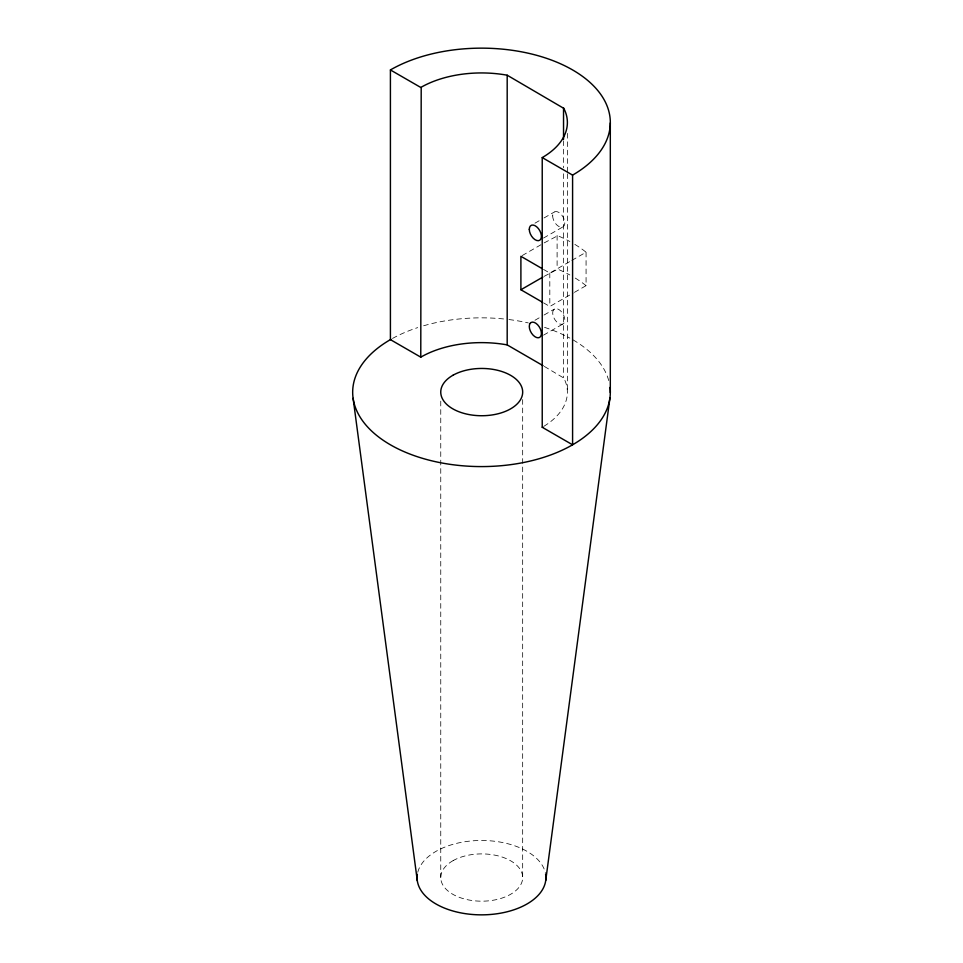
<?xml version="1.0" encoding="UTF-8"?>
<svg xmlns="http://www.w3.org/2000/svg" width="963" height="963" viewBox="0 0 963 963"><rect width="100%" height="100%" fill="white"/><g stroke="black" fill="none" stroke-linecap="round" stroke-linejoin="round"><path stroke-width="0.72" stroke-dasharray="4.82 3.61" d="M522.187 255.568L542.879 243.639M544.179 242.893L557.77 235.718A128.813 74.404 0 0 1 569.855 241.52M544.179 276.333L557.77 269.159A128.813 74.404 0 0 1 569.855 274.973M534.959 223.175L542.759 218.685M544.059 217.939L554.459 211.956M543.529 238.054L563.03 226.835M543.517 269.411L549.801 273.059L570.529 261.154M571.817 260.407L586.07 252.222L584.794 251.211A128.813 74.404 0 0 0 574.646 244.265M543.541 302.851L549.825 306.487L573.129 293.101M574.417 292.355L586.07 285.662L586.07 252.222M534.971 320.258L542.771 315.768M544.071 315.021L554.459 309.039M543.541 335.148L563.042 323.929M544.324 366.421L563.8 378.05A85.876 49.582 0 0 1 543.89 426.284M586.07 285.662L584.794 284.651A128.813 74.404 0 0 0 574.646 277.717M549.801 273.059L549.825 306.487M567.376 133.363L567.376 172.955M567.376 173.809L567.376 392.567M563.536 140.815L563.536 167.791M563.536 173.773L563.536 377.544M557.108 235.429L557.108 268.882M522.668 399.585L522.668 877.51M440.753 401.138L440.753 877.57M417.761 872.297A64.413 37.184 0 0 1 481.849 840.482A64.413 37.184 0 0 1 545.335 872.683M392.519 338.434A128.813 74.368 0 0 1 417.689 327.613M423.636 325.771A128.813 74.368 0 0 1 459.808 318.909L462.035 318.693A128.813 74.368 0 0 1 506.755 319.283M508.958 319.547A128.813 74.368 0 0 1 528.314 322.93M544.552 327.36A128.813 74.368 0 0 1 569.855 338.097M573.081 339.903A128.813 74.368 0 0 1 584.794 347.775L587.418 349.882A128.813 74.368 0 0 1 609.158 382.263M553.496 309.942L552.894 311.278A8.583 4.947 60.1 0 0 559.804 324.001A8.583 4.947 60.1 0 0 563.716 315.334A8.583 4.947 60.1 0 0 553.496 309.942M453.236 860.549L452.718 860.838A40.964 23.642 0 0 0 452.538 894.133A40.964 23.642 0 0 0 510.197 894.531L510.703 894.242A40.964 23.642 0 0 0 510.896 860.946A40.964 23.642 0 0 0 453.236 860.549M552.678 215.881A8.583 4.947 60.1 0 0 561.778 227.232A8.583 4.947 60.1 0 0 561.778 215.086A8.583 4.947 60.1 0 0 552.678 215.881"/><path stroke-width="1.44" d="M545.732 880.459L609.952 397.803M390.412 69.938L390.906 69.649A128.813 74.368 0 0 1 459.808 49.209L462.035 49.005A128.813 74.368 0 0 1 608.965 133.267L608.628 134.555A128.813 74.368 0 0 1 573.683 174.472L572.588 175.11L572.588 444.798L542.229 427.271L542.229 157.583L542.855 157.222A85.876 49.582 0 0 0 563.8 108.362L507.188 75.21A85.876 49.582 0 0 0 421.204 87.212L420.771 357.153L390.412 339.626L390.412 69.938L420.771 87.464M390.906 339.349L389.317 340.264A128.813 74.368 0 0 0 390.713 444.978A128.813 74.368 0 0 0 572.094 445.087L573.683 444.16A128.813 74.368 0 0 0 608.628 404.243L608.965 402.955A128.813 74.368 0 0 0 610.048 387.427M420.771 357.153L421.204 356.912A85.876 49.582 0 0 1 507.188 344.898L543.048 365.675M542.229 427.271L542.855 426.91M542.265 268.689L520.899 256.302L520.899 289.755L542.879 277.079M542.229 157.583L572.588 175.11M520.899 289.755L542.277 302.117M353.108 398.297L417.304 880.712M610.313 122.915L610.313 392.615M563.536 107.856L563.536 139.322M507.188 75.21L507.188 344.898M545.588 873.971A64.413 37.184 0 0 1 481.717 914.85A64.413 37.184 0 0 1 417.364 874.223M530.107 323.399L529.494 324.736A8.583 4.947 60.1 0 0 536.403 337.459A8.583 4.947 60.1 0 0 540.315 328.804A8.583 4.947 60.1 0 0 530.107 323.399M453.236 375.101L452.718 375.389A40.964 23.642 0 0 0 452.538 408.685A40.964 23.642 0 0 0 510.197 409.082L510.703 408.794A40.964 23.642 0 0 0 510.896 375.498A40.964 23.642 0 0 0 453.236 375.101M529.289 229.35A8.583 4.947 60.1 0 0 538.377 240.69A8.583 4.947 60.1 0 0 538.377 228.544A8.583 4.947 60.1 0 0 529.289 229.35"/></g></svg>
